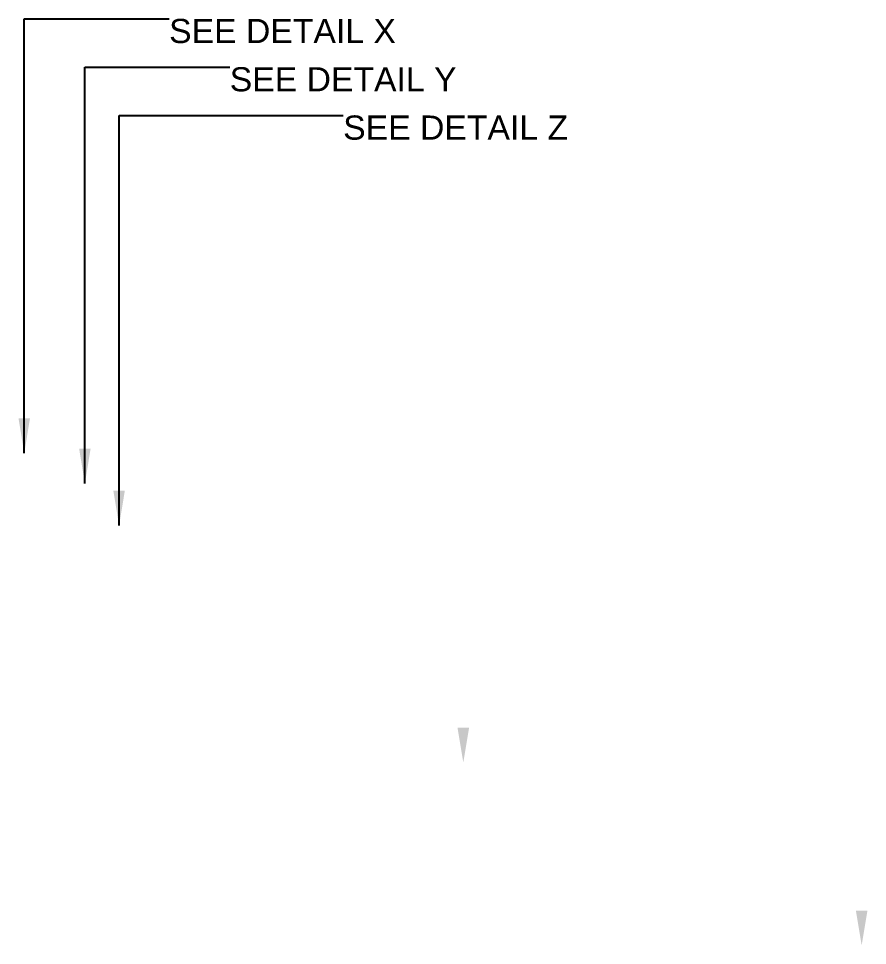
# Model space of a CAD drawing. Header units: inches. Extents: x 89000 to 1304432, y -10828 to 220529.
# Drawn here: x 1206754 to 1208512, y 140193 to 142112 of the extents above; entities that cross this region are included whole.
import ezdxf

# ---------------------------------------------------------------- set-up
doc = ezdxf.new("R2010")
doc.units = ezdxf.units.IN
doc.header["$LTSCALE"] = 7
doc.header["$MEASUREMENT"] = 0
doc.layers.add('Cross Section Labels', color=7, linetype='Continuous', lineweight=9)
doc.styles.get("Standard").update_dxf_attribs({"font": 'arial.ttf'})
doc.dimstyles.get("Standard").update_dxf_attribs({"dimtxt": 0.18, "dimasz": 0.18, "dimexe": 0.18, "dimexo": 0.0625, "dimgap": 0.09, "dimtad": 0, "dimtih": 1, "dimtoh": 1, "dimdec": 4, "dimzin": 0, "dimdsep": 46, "dimtxsty": 'Standard', "dimcen": 0.09, "dimadec": 0, "dimazin": 0, "dimtfac": 1, "dimtdec": 4, "dimtofl": 0, "dimtmove": 0, "dimatfit": 3, "dimfxl": 1, "dimtolj": 1, "dimtzin": 0, "dimarcsym": 0})

msp = doc.modelspace()

# ---------------------------------------------------------------- linework, layer by layer
at = {"layer": 'Cross Section Labels'}
for points in [[(1207687.352850032, 140643.8225480036), (1207675.352850032, 140571.8225480036), (1207663.352850032, 140643.8225480036)], [(1208512.331115633, 140265.1392234841), (1208500.331115633, 140193.1392234841), (1208488.331115633, 140265.1392234841)]]:
    msp.add_solid(points, dxfattribs=at)

# ---------------------------------------------------------------- texts
at = {"layer": 'Cross Section Labels', "char_height": 50, "attachment_point": 1}
for s, insert in [('SEE DETAIL X', (1207066.153529244, 142111.4671480036)), ('SEE DETAIL Y', (1207191.703529245, 142011.4671480036)), ('SEE DETAIL Z', (1207426.603529245, 141911.4671480036))]:
    msp.add_mtext(s, dxfattribs=dict(at, insert=insert))

# ---------------------------------------------------------------- leaders
at = {"layer": 'Cross Section Labels', "annotation_type": 0, "has_hookline": 1, "hookline_direction": 0}
for points, text_width in [([(1206766.153529244, 141212.2571480036), (1206766.153529244, 142111.4671480036), (1207066.063529244, 142111.4671480036)], 466.1323328785812), ([(1206891.703529245, 141149.4821480036), (1206891.703529245, 142011.4671480036), (1207191.613529244, 142011.4671480036)], 466.0300136425648), ([(1206962.578529245, 141062.4071480036), (1206962.578529245, 141911.4671480036), (1207426.513529245, 141911.4671480036)], 460.9140518417463)]:
    msp.add_leader(points, dimstyle='Standard', override={"dimasz": 72}, dxfattribs=dict(at, text_width=text_width))

doc.saveas('drawing.dxf')
